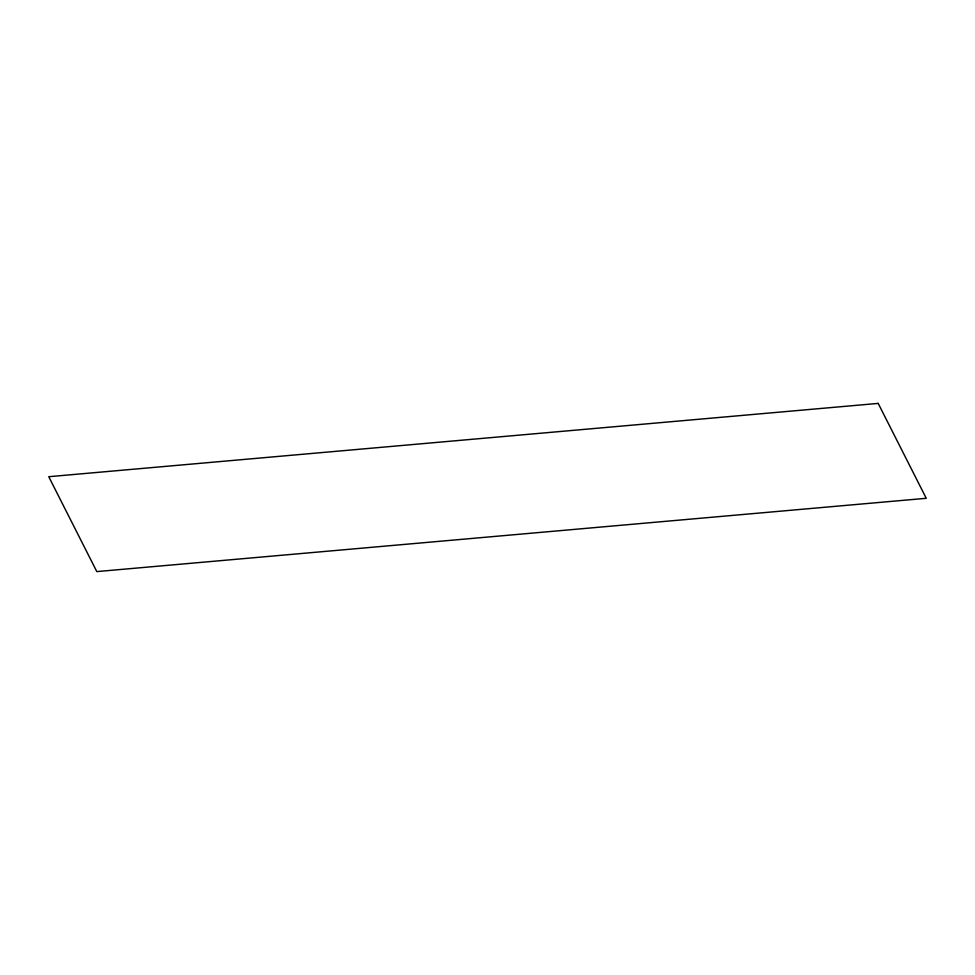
<?xml version="1.0" encoding="UTF-8"?>
<svg xmlns="http://www.w3.org/2000/svg" width="975" height="975" viewBox="0 0 975 975"><rect width="100%" height="100%" fill="white"/><g stroke="black" fill="none" stroke-linecap="round" stroke-linejoin="round"><path stroke-width="1.46" d="M878.195 403.406L48.75 476.702L96.805 571.594L926.25 498.298L878.195 403.406"/></g></svg>
